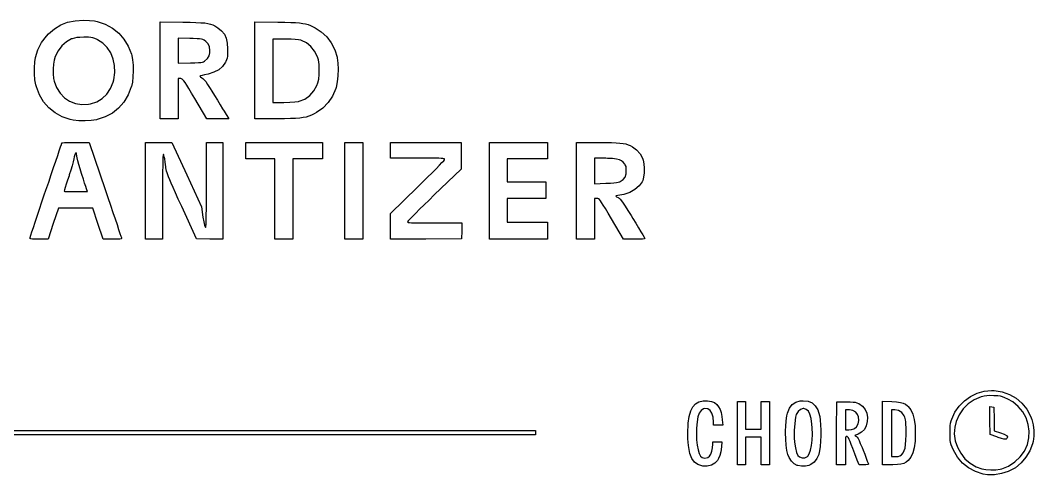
# Model space of a CAD drawing. Extents: x 7.67 to 9.67, y -5.5 to -0.83.
# Drawn here: x 8.645 to 9.592, y -1.258 to -0.833 of the extents above; entities that cross this region are included whole.
import ezdxf

# ---------------------------------------------------------------- set-up
doc = ezdxf.new("R2010")
doc.units = 0
doc.header["$MEASUREMENT"] = 0
doc.layers.add('BLACK', color=7, linetype='CONTINUOUS')

msp = doc.modelspace()

# ---------------------------------------------------------------- linework, layer by layer
at = {"layer": 'BLACK', "linetype": 'CONTINUOUS'}
for p, q in [((8.67177, -0.846159), (8.67733, -0.841366)), ((8.67733, -0.841366), (8.68319, -0.837768)), ((8.68319, -0.837768), (8.68956, -0.835293)), ((8.68956, -0.835293), (8.69662, -0.833868)), ((8.69662, -0.833868), (8.70452, -0.833423)), ((8.70452, -0.833423), (8.70998, -0.833606)), ((8.70998, -0.833606), (8.71471, -0.834107)), ((8.71471, -0.834107), (8.71732, -0.83461)), ((8.71732, -0.83461), (8.72477, -0.837106)), ((8.72477, -0.837106), (8.73146, -0.840737)), ((8.73146, -0.840737), (8.73731, -0.845436)), ((8.77615, -0.92546), (8.77615, -0.834934)), ((8.77615, -0.834934), (8.79719, -0.835215)), ((8.79719, -0.835215), (8.80395, -0.835323)), ((8.80395, -0.835323), (8.8095, -0.835469)), ((8.8095, -0.835469), (8.814, -0.83568)), ((8.814, -0.83568), (8.81765, -0.835986)), ((8.81765, -0.835986), (8.8206, -0.836414)), ((8.8206, -0.836414), (8.82304, -0.836994)), ((8.82304, -0.836994), (8.82514, -0.837753)), ((8.82514, -0.837753), (8.82707, -0.838721)), ((8.82707, -0.838721), (8.82902, -0.839925)), ((8.82902, -0.839925), (8.82992, -0.840533)), ((8.82992, -0.840533), (8.83344, -0.843378)), ((8.86447, -0.92546), (8.86447, -0.834922)), ((8.86447, -0.834922), (8.88585, -0.835231)), ((8.88585, -0.835231), (8.89254, -0.835341)), ((8.89254, -0.835341), (8.89804, -0.835475)), ((8.89804, -0.835475), (8.90252, -0.835663)), ((8.90252, -0.835663), (8.90618, -0.835932)), ((8.90618, -0.835932), (8.90921, -0.836312)), ((8.90921, -0.836312), (8.9118, -0.83683)), ((8.9118, -0.83683), (8.91414, -0.837514)), ((8.91414, -0.837514), (8.91643, -0.838393)), ((8.91643, -0.838393), (8.91884, -0.839496)), ((8.91884, -0.839496), (8.92072, -0.840426)), ((8.92072, -0.840426), (8.92652, -0.844089)), ((8.66528, -0.854292), (8.66985, -0.848187)), ((8.66985, -0.848187), (8.67177, -0.846159)), ((8.6934, -0.850883), (8.68861, -0.85352)), ((8.69386, -0.850702), (8.6934, -0.850883)), ((8.69596, -0.850029), (8.69386, -0.850702)), ((8.69822, -0.849612), (8.69596, -0.850029)), ((8.70106, -0.849399), (8.69822, -0.849612)), ((8.70487, -0.849332), (8.70106, -0.849399)), ((8.70589, -0.849331), (8.70487, -0.849332)), ((8.70906, -0.84937), (8.70589, -0.849331)), ((8.71137, -0.849536), (8.70906, -0.84937)), ((8.71321, -0.849901), (8.71137, -0.849536)), ((8.71502, -0.850541), (8.71321, -0.849901)), ((8.7172, -0.851528), (8.71502, -0.850541)), ((8.71742, -0.851636), (8.7172, -0.851528)), ((8.72244, -0.854816), (8.71742, -0.851636)), ((8.73731, -0.845436), (8.74225, -0.851132)), ((8.74225, -0.851132), (8.74623, -0.857757)), ((8.80379, -0.850468), (8.79284, -0.850233)), ((8.79284, -0.850233), (8.79284, -0.873424)), ((8.80702, -0.850548), (8.80379, -0.850468)), ((8.81046, -0.850683), (8.80702, -0.850548)), ((8.81294, -0.850875), (8.81046, -0.850683)), ((8.81471, -0.851154), (8.81294, -0.850875)), ((8.81602, -0.85155), (8.81471, -0.851154)), ((8.81711, -0.852094), (8.81602, -0.85155)), ((8.83344, -0.843378), (8.836, -0.846528)), ((8.836, -0.846528), (8.83773, -0.850223)), ((8.83773, -0.850223), (8.83872, -0.8547)), ((8.8925, -0.851051), (8.88116, -0.851051)), ((8.88116, -0.851051), (8.88116, -0.910161)), ((8.89325, -0.851052), (8.8925, -0.851051)), ((8.89835, -0.851121), (8.89325, -0.851052)), ((8.90228, -0.851312), (8.89835, -0.851121)), ((8.90524, -0.851637), (8.90228, -0.851312)), ((8.90742, -0.852112), (8.90524, -0.851637)), ((8.92652, -0.844089), (8.9316, -0.848843)), ((8.9316, -0.848843), (8.93584, -0.854524)), ((8.65967, -0.868088), (8.66184, -0.861)), ((8.66184, -0.861), (8.66528, -0.854292)), ((8.68434, -0.857295), (8.68077, -0.862)), ((8.68861, -0.85352), (8.68434, -0.857295)), ((8.72663, -0.858988), (8.72244, -0.854816)), ((8.72991, -0.863993), (8.72663, -0.858988)), ((8.74623, -0.857757), (8.74916, -0.865243)), ((8.81882, -0.853233), (8.81711, -0.852094)), ((8.82093, -0.855431), (8.81882, -0.853233)), ((8.82206, -0.85818), (8.82093, -0.855431)), ((8.82239, -0.86183), (8.82206, -0.85818)), ((8.83872, -0.8547), (8.83908, -0.860198)), ((8.83908, -0.861134), (8.83906, -0.864575)), ((8.83908, -0.860198), (8.83908, -0.861134)), ((8.90805, -0.85231), (8.90742, -0.852112)), ((8.91267, -0.85456), (8.90805, -0.85231)), ((8.91681, -0.85797), (8.91267, -0.85456)), ((8.9203, -0.862359), (8.91681, -0.85797)), ((8.93584, -0.854524), (8.93911, -0.860968)), ((8.93911, -0.860968), (8.9413, -0.868012)), ((8.65903, -0.8722), (8.65967, -0.868088)), ((8.67807, -0.867426), (8.67698, -0.870778)), ((8.68077, -0.862), (8.67807, -0.867426)), ((8.73222, -0.86967), (8.72991, -0.863993)), ((8.7335, -0.875859), (8.73222, -0.86967)), ((8.74916, -0.865243), (8.74948, -0.86635)), ((8.74948, -0.86635), (8.75028, -0.87043)), ((8.75028, -0.87043), (8.75073, -0.875388)), ((8.81761, -0.871522), (8.82019, -0.869218)), ((8.82019, -0.869218), (8.82168, -0.866777)), ((8.82168, -0.866777), (8.82232, -0.863738)), ((8.82232, -0.863738), (8.82239, -0.86183)), ((8.83814, -0.870317), (8.83732, -0.87196)), ((8.83865, -0.86879), (8.83814, -0.870317)), ((8.83894, -0.867001), (8.83865, -0.86879)), ((8.83906, -0.864575), (8.83894, -0.867001)), ((8.92296, -0.867544), (8.9203, -0.862359)), ((8.9238, -0.870523), (8.92296, -0.867544)), ((8.92441, -0.874719), (8.9238, -0.870523)), ((8.9413, -0.868012), (8.94139, -0.868436)), ((8.94139, -0.868436), (8.94209, -0.873466)), ((8.65867, -0.877781), (8.65903, -0.8722)), ((8.65867, -0.878803), (8.65867, -0.877781)), ((8.65871, -0.883606), (8.65867, -0.878803)), ((8.67635, -0.874396), (8.67607, -0.878803)), ((8.67607, -0.878803), (8.67615, -0.883445)), ((8.67698, -0.870778), (8.67635, -0.874396)), ((8.73367, -0.882402), (8.7335, -0.875859)), ((8.75073, -0.875388), (8.75085, -0.880784)), ((8.79284, -0.873424), (8.80426, -0.87319)), ((8.80426, -0.87319), (8.80858, -0.873086)), ((8.80858, -0.873086), (8.81173, -0.872959)), ((8.81173, -0.872959), (8.81397, -0.87278)), ((8.81397, -0.87278), (8.81551, -0.872518)), ((8.81551, -0.872518), (8.81659, -0.872146)), ((8.81659, -0.872146), (8.81746, -0.871634)), ((8.81746, -0.871634), (8.81761, -0.871522)), ((8.8307, -0.87968), (8.82628, -0.882077)), ((8.83423, -0.876524), (8.8307, -0.87968)), ((8.83702, -0.87251), (8.83423, -0.876524)), ((8.83732, -0.87196), (8.83702, -0.87251)), ((8.92468, -0.879416), (8.92441, -0.874719)), ((8.92459, -0.88417), (8.92468, -0.879416)), ((8.94209, -0.873466), (8.94231, -0.879235)), ((8.94231, -0.879235), (8.94209, -0.885259)), ((8.65916, -0.889148), (8.65871, -0.883606)), ((8.66001, -0.893881), (8.65916, -0.889148)), ((8.67615, -0.883445), (8.67657, -0.887768)), ((8.67657, -0.887768), (8.67708, -0.890317)), ((8.73211, -0.89128), (8.73268, -0.889138)), ((8.73268, -0.889138), (8.73367, -0.882402)), ((8.75063, -0.886182), (8.75009, -0.891142)), ((8.75085, -0.880784), (8.75063, -0.886182)), ((8.7951, -0.887927), (8.79284, -0.887908)), ((8.79284, -0.887908), (8.79284, -0.92546)), ((8.79543, -0.887936), (8.7951, -0.887927)), ((8.79605, -0.888032), (8.79543, -0.887936)), ((8.79667, -0.888336), (8.79605, -0.888032)), ((8.79738, -0.888972), (8.79667, -0.888336)), ((8.79827, -0.890064), (8.79738, -0.888972)), ((8.81363, -0.885429), (8.81301, -0.885808)), ((8.81301, -0.885808), (8.81358, -0.886416)), ((8.81358, -0.886416), (8.81497, -0.887161)), ((8.81527, -0.884948), (8.81363, -0.885429)), ((8.81497, -0.887161), (8.81509, -0.887211)), ((8.81509, -0.887211), (8.81603, -0.887804)), ((8.81758, -0.884472), (8.81527, -0.884948)), ((8.81603, -0.887804), (8.81715, -0.888954)), ((8.81715, -0.888954), (8.81858, -0.890807)), ((8.82081, -0.883813), (8.81758, -0.884472)), ((8.82628, -0.882077), (8.82081, -0.883813)), ((8.92334, -0.892059), (8.92415, -0.888532)), ((8.92415, -0.888532), (8.92459, -0.88417)), ((8.94209, -0.885259), (8.94144, -0.89105)), ((8.66051, -0.895714), (8.66001, -0.893881)), ((8.66334, -0.90316), (8.66051, -0.895714)), ((8.67708, -0.890317), (8.67931, -0.896383)), ((8.67931, -0.896383), (8.68255, -0.901587)), ((8.72627, -0.902415), (8.72968, -0.897312)), ((8.72968, -0.897312), (8.73211, -0.89128)), ((8.74913, -0.895539), (8.74608, -0.903274)), ((8.74922, -0.895225), (8.74913, -0.895539)), ((8.75009, -0.891142), (8.74922, -0.895225)), ((8.79943, -0.891735), (8.79827, -0.890064)), ((8.80094, -0.894109), (8.79943, -0.891735)), ((8.80289, -0.897309), (8.80094, -0.894109)), ((8.80538, -0.90146), (8.80289, -0.897309)), ((8.81858, -0.890807), (8.82041, -0.893507)), ((8.82041, -0.893507), (8.82275, -0.897199)), ((8.82275, -0.897199), (8.82425, -0.899639)), ((8.91962, -0.899517), (8.92251, -0.894252)), ((8.92251, -0.894252), (8.92334, -0.892059)), ((8.94001, -0.89735), (8.93709, -0.904239)), ((8.94038, -0.896125), (8.94001, -0.89735)), ((8.94144, -0.89105), (8.94038, -0.896125)), ((8.66723, -0.90974), (8.66334, -0.90316)), ((8.68255, -0.901587), (8.68667, -0.905845)), ((8.68667, -0.905845), (8.69153, -0.909076)), ((8.71683, -0.909561), (8.72197, -0.906521)), ((8.72197, -0.906521), (8.72627, -0.902415)), ((8.74608, -0.903274), (8.74211, -0.909984)), ((8.80849, -0.906684), (8.80538, -0.90146)), ((8.81961, -0.92542), (8.80849, -0.906684)), ((8.82425, -0.899639), (8.82683, -0.903853)), ((8.82683, -0.903853), (8.82952, -0.908247)), ((8.82952, -0.908247), (8.83211, -0.912457)), ((8.90587, -0.909089), (8.91121, -0.90702)), ((8.91121, -0.90702), (8.91582, -0.903801)), ((8.91582, -0.903801), (8.91962, -0.899517)), ((8.93709, -0.904239), (8.93308, -0.910333)), ((8.67212, -0.915395), (8.66723, -0.90974)), ((8.67794, -0.920063), (8.67212, -0.915395)), ((8.69153, -0.909076), (8.697, -0.911196)), ((8.697, -0.911196), (8.70295, -0.912124)), ((8.70295, -0.912124), (8.70925, -0.911777)), ((8.70925, -0.911777), (8.71092, -0.911471)), ((8.71092, -0.911471), (8.71683, -0.909561)), ((8.73722, -0.915653), (8.73143, -0.920265)), ((8.74211, -0.909984), (8.73722, -0.915653)), ((8.83211, -0.912457), (8.83436, -0.916121)), ((8.83436, -0.916121), (8.83572, -0.918332)), ((8.88116, -0.910161), (8.89144, -0.910161)), ((8.89144, -0.910161), (8.89726, -0.910061)), ((8.89726, -0.910061), (8.90182, -0.909758)), ((8.90182, -0.909758), (8.90522, -0.909243)), ((8.90522, -0.909243), (8.90587, -0.909089)), ((8.92808, -0.915527), (8.92216, -0.919717)), ((8.93308, -0.910333), (8.92808, -0.915527)), ((8.68464, -0.923685), (8.67794, -0.920063)), ((8.69216, -0.9262), (8.68464, -0.923685)), ((8.69487, -0.926742), (8.69216, -0.9262)), ((8.70024, -0.927327), (8.69487, -0.926742)), ((8.70603, -0.927471), (8.70024, -0.927327)), ((8.71166, -0.92717), (8.70603, -0.927471)), ((8.71655, -0.926418), (8.71166, -0.92717)), ((8.71725, -0.926258), (8.71655, -0.926418)), ((8.72477, -0.923805), (8.71725, -0.926258)), ((8.73143, -0.920265), (8.72477, -0.923805)), ((8.79284, -0.92546), (8.77615, -0.92546)), ((8.82986, -0.92544), (8.81961, -0.92542)), ((8.8401, -0.92546), (8.82986, -0.92544)), ((8.83572, -0.918332), (8.8401, -0.92546)), ((8.88481, -0.925448), (8.86447, -0.92546)), ((8.88535, -0.925447), (8.88481, -0.925448)), ((8.89221, -0.925417), (8.88535, -0.925447)), ((8.89787, -0.925325), (8.89221, -0.925417)), ((8.90253, -0.925147), (8.89787, -0.925325)), ((8.90637, -0.924859), (8.90253, -0.925147)), ((8.90959, -0.924437), (8.90637, -0.924859)), ((8.91236, -0.923857), (8.90959, -0.924437)), ((8.91488, -0.923094), (8.91236, -0.923857)), ((8.91733, -0.922125), (8.91488, -0.923094)), ((8.91989, -0.920926), (8.91733, -0.922125)), ((8.92216, -0.919717), (8.91989, -0.920926)), ((8.68039, -0.959766), (8.68189, -0.95534)), ((8.68189, -0.95534), (8.68306, -0.951852)), ((8.68306, -0.951852), (8.68388, -0.949411)), ((8.68388, -0.949411), (8.6843, -0.948124)), ((8.6843, -0.948124), (8.68435, -0.947947)), ((8.68435, -0.947947), (8.68501, -0.947873)), ((8.68501, -0.947873), (8.68685, -0.947808)), ((8.68685, -0.947808), (8.68963, -0.947757)), ((8.68963, -0.947757), (8.69316, -0.947724)), ((8.69316, -0.947724), (8.69706, -0.947713)), ((8.69706, -0.947713), (8.70976, -0.947713)), ((8.70976, -0.947713), (8.7247, -0.99163)), ((8.76224, -1.03812), (8.76224, -0.947713)), ((8.76224, -0.947713), (8.7871, -0.947713)), ((8.7871, -0.947713), (8.80084, -0.977789)), ((8.81926, -0.987351), (8.81926, -0.947713)), ((8.81926, -0.947713), (8.83456, -0.947713)), ((8.83456, -0.947713), (8.83456, -1.03815)), ((8.85612, -0.963012), (8.85612, -0.947713)), ((8.85612, -0.947713), (8.92775, -0.947713)), ((8.92775, -0.947713), (8.92775, -0.963012)), ((8.94861, -1.03812), (8.94861, -0.947713)), ((8.94861, -0.947713), (8.9653, -0.947713)), ((8.9653, -0.947713), (8.9653, -1.03812)), ((8.99103, -0.962316), (8.99103, -0.947713)), ((8.99103, -0.947713), (9.05709, -0.947713)), ((9.05709, -0.947713), (9.05709, -0.97253)), ((9.08352, -1.03812), (9.08352, -0.947713)), ((9.08352, -0.947713), (9.13776, -0.947713)), ((9.13776, -0.947713), (9.13776, -0.963012)), ((9.16488, -1.03812), (9.16488, -0.947713)), ((9.16488, -0.947713), (9.18525, -0.947713)), ((9.18525, -0.947713), (9.19193, -0.947731)), ((9.19193, -0.947731), (9.19741, -0.947801)), ((9.19741, -0.947801), (9.20185, -0.947946)), ((9.20185, -0.947946), (9.20546, -0.948187)), ((9.20546, -0.948187), (9.20839, -0.948549)), ((9.20839, -0.948549), (9.21085, -0.949054)), ((9.21085, -0.949054), (9.213, -0.949725)), ((9.213, -0.949725), (9.21504, -0.950584)), ((9.21504, -0.950584), (9.21713, -0.951655)), ((9.21713, -0.951655), (9.21728, -0.951734)), ((9.21728, -0.951734), (9.22098, -0.954444)), ((9.22098, -0.954444), (9.22418, -0.95811)), ((8.67659, -0.970995), (8.67861, -0.96502)), ((8.67861, -0.96502), (8.68039, -0.959766)), ((8.69553, -0.962874), (8.69482, -0.965705)), ((8.69589, -0.961099), (8.69553, -0.962874)), ((8.69625, -0.959216), (8.69589, -0.961099)), ((8.69688, -0.957721), (8.69625, -0.959216)), ((8.69754, -0.957348), (8.69688, -0.957721)), ((8.69805, -0.958157), (8.69754, -0.957348)), ((8.69826, -0.960212), (8.69805, -0.958157)), ((8.69827, -0.9604), (8.69826, -0.960212)), ((8.69856, -0.962116), (8.69827, -0.9604)), ((8.69921, -0.964855), (8.69856, -0.962116)), ((8.70016, -0.968369), (8.69921, -0.964855)), ((8.77851, -0.964829), (8.77841, -0.969327)), ((8.77862, -0.961541), (8.77851, -0.964829)), ((8.77875, -0.959525), (8.77862, -0.961541)), ((8.7789, -0.958839), (8.77875, -0.959525)), ((8.77904, -0.958857), (8.7789, -0.958839)), ((8.77933, -0.959083), (8.77904, -0.958857)), ((8.7796, -0.959727), (8.77933, -0.959083)), ((8.77989, -0.96098), (8.7796, -0.959727)), ((8.78026, -0.963034), (8.77989, -0.96098)), ((8.78073, -0.966081), (8.78026, -0.963034)), ((8.88324, -0.963012), (8.85612, -0.963012)), ((8.88324, -1.03812), (8.88324, -0.963012)), ((8.92775, -0.963012), (8.89993, -0.963012)), ((8.89993, -0.963012), (8.89993, -1.03812)), ((9.01646, -0.962316), (8.99103, -0.962316)), ((9.01759, -0.962316), (9.01646, -0.962316)), ((9.02399, -0.96232), (9.01759, -0.962316)), ((9.02916, -0.962333), (9.02399, -0.96232)), ((9.03322, -0.962364), (9.02916, -0.962333)), ((9.03631, -0.96242), (9.03322, -0.962364)), ((9.03855, -0.962506), (9.03631, -0.96242)), ((9.04007, -0.96263), (9.03855, -0.962506)), ((9.03925, -0.966461), (9.04089, -0.964676)), ((9.04102, -0.9628), (9.04007, -0.96263)), ((9.04089, -0.964676), (9.04163, -0.963735)), ((9.04151, -0.963021), (9.04102, -0.9628)), ((9.04168, -0.963302), (9.04151, -0.963021)), ((9.04163, -0.963735), (9.04167, -0.963648)), ((9.04167, -0.963648), (9.04168, -0.963302)), ((9.13776, -0.963012), (9.10021, -0.963012)), ((9.10021, -0.963012), (9.10021, -0.98457)), ((9.19218, -0.962429), (9.18157, -0.962168)), ((9.18157, -0.962168), (9.18157, -0.986147)), ((9.19388, -0.962477), (9.19218, -0.962429)), ((9.19858, -0.962713), (9.19388, -0.962477)), ((9.20217, -0.963125), (9.19858, -0.962713)), ((9.20488, -0.96378), (9.20217, -0.963125)), ((9.20694, -0.964746), (9.20488, -0.96378)), ((9.20856, -0.96609), (9.20694, -0.964746)), ((9.22418, -0.95811), (9.22652, -0.962308)), ((9.22652, -0.962308), (9.2272, -0.96421)), ((9.2272, -0.96421), (9.22787, -0.967677)), ((8.67435, -0.977581), (8.67659, -0.970995)), ((8.69258, -0.973476), (8.69121, -0.977888)), ((8.69381, -0.969327), (8.69258, -0.973476)), ((8.69482, -0.965705), (8.69381, -0.969327)), ((8.70134, -0.97241), (8.70016, -0.968369)), ((8.70268, -0.976728), (8.70134, -0.97241)), ((8.77841, -0.969327), (8.77834, -0.974978)), ((8.78135, -0.970314), (8.78073, -0.966081)), ((8.78148, -0.971218), (8.78135, -0.970314)), ((8.78174, -0.972786), (8.78148, -0.971218)), ((8.78207, -0.974308), (8.78174, -0.972786)), ((8.7825, -0.975914), (8.78207, -0.974308)), ((9.03, -0.975908), (9.03372, -0.972174)), ((9.05709, -0.97253), (9.03206, -0.996681)), ((9.03372, -0.972174), (9.03683, -0.968992)), ((9.03683, -0.968992), (9.03925, -0.966461)), ((9.20996, -0.96788), (9.20856, -0.96609)), ((9.21039, -0.968555), (9.20996, -0.96788)), ((9.21112, -0.970151), (9.21039, -0.968555)), ((9.2111, -0.976818), (9.21133, -0.974652)), ((9.2114, -0.971996), (9.21112, -0.970151)), ((9.21133, -0.974652), (9.2114, -0.971996)), ((9.22787, -0.967677), (9.22814, -0.971746)), ((9.22814, -0.971746), (9.22802, -0.975976)), ((8.67195, -0.984671), (8.67435, -0.977581)), ((8.6896, -0.982944), (8.68842, -0.986665)), ((8.69093, -0.978766), (8.6896, -0.982944)), ((8.69121, -0.977888), (8.69093, -0.978766)), ((8.703, -0.977715), (8.70268, -0.976728)), ((8.70434, -0.981879), (8.703, -0.977715)), ((8.70554, -0.985619), (8.70434, -0.981879)), ((8.77828, -0.981719), (8.77825, -0.989493)), ((8.77834, -0.974978), (8.77828, -0.981719)), ((8.78309, -0.977735), (8.7825, -0.975914)), ((8.7839, -0.979903), (8.78309, -0.977735)), ((8.78498, -0.982548), (8.7839, -0.979903)), ((8.78638, -0.985802), (8.78498, -0.982548)), ((8.80084, -0.977789), (8.81458, -1.00787)), ((9.02117, -0.984645), (9.02579, -0.980097)), ((9.02579, -0.980097), (9.03, -0.975908)), ((9.20518, -0.984328), (9.20561, -0.984116)), ((9.20561, -0.984116), (9.2084, -0.982246)), ((9.2084, -0.982246), (9.21017, -0.979923)), ((9.21017, -0.979923), (9.2111, -0.976818)), ((9.22625, -0.9843), (9.22341, -0.988293)), ((9.22673, -0.98317), (9.22625, -0.9843)), ((9.22755, -0.979931), (9.22673, -0.98317)), ((9.22802, -0.975976), (9.22755, -0.979931)), ((8.66818, -0.995753), (8.66905, -0.993196)), ((8.66905, -0.993196), (8.6694, -0.992155)), ((8.6694, -0.992155), (8.67195, -0.984671)), ((8.68646, -0.993083), (8.68644, -0.993196)), ((8.68644, -0.993196), (8.6871, -0.993338)), ((8.68679, -0.991935), (8.68646, -0.993083)), ((8.68747, -0.989728), (8.68679, -0.991935)), ((8.6871, -0.993338), (8.68891, -0.993458)), ((8.68842, -0.986665), (8.68747, -0.989728)), ((8.68891, -0.993458), (8.69164, -0.993549)), ((8.69164, -0.993549), (8.69505, -0.993601)), ((8.69505, -0.993601), (8.69727, -0.99361)), ((8.69727, -0.99361), (8.70809, -0.99361)), ((8.70653, -0.98871), (8.70554, -0.985619)), ((8.70724, -0.990927), (8.70653, -0.98871)), ((8.7076, -0.992045), (8.70724, -0.990927)), ((8.70809, -0.99361), (8.7076, -0.992045)), ((8.7247, -0.99163), (8.72725, -0.999143)), ((8.77825, -0.989493), (8.77824, -0.998239)), ((8.78815, -0.989794), (8.78638, -0.985802)), ((8.79035, -0.994658), (8.78815, -0.989794)), ((8.81926, -0.987993), (8.81926, -0.987351)), ((8.81926, -0.996627), (8.81926, -0.987993)), ((8.99103, -1.01393), (9.01624, -0.989453)), ((9.01624, -0.989453), (9.02117, -0.984645)), ((9.10021, -0.98457), (9.13637, -0.98457)), ((9.13637, -0.98457), (9.13637, -0.999869)), ((9.18157, -0.986147), (9.19226, -0.985822)), ((9.19226, -0.985822), (9.19659, -0.985663)), ((9.19659, -0.985663), (9.19979, -0.985467)), ((9.19979, -0.985467), (9.20212, -0.985201)), ((9.20212, -0.985201), (9.20382, -0.984833)), ((9.20382, -0.984833), (9.20518, -0.984328)), ((9.21948, -0.991687), (9.21465, -0.99436)), ((9.22341, -0.988293), (9.21948, -0.991687)), ((8.66336, -1.01001), (8.66569, -1.0031)), ((8.66569, -1.0031), (8.66818, -0.995753)), ((8.72725, -0.999143), (8.72967, -1.00629)), ((8.77824, -0.998239), (8.77824, -1.03812)), ((8.79302, -1.00052), (8.79035, -0.994658)), ((8.79623, -1.00752), (8.79302, -1.00052)), ((8.81924, -1.00397), (8.81926, -0.996627)), ((9.02715, -1.00144), (9.02256, -1.00592)), ((9.03206, -0.996681), (9.02715, -1.00144)), ((9.13637, -0.999869), (9.10021, -0.999869)), ((9.10021, -0.999869), (9.10021, -1.02212)), ((9.18386, -0.999869), (9.18157, -0.999869)), ((9.18157, -0.999869), (9.18157, -1.03812)), ((9.1843, -0.999878), (9.18386, -0.999869)), ((9.18491, -0.999984), (9.1843, -0.999878)), ((9.18553, -1.00031), (9.18491, -0.999984)), ((9.18625, -1.00098), (9.18553, -1.00031)), ((9.18716, -1.00211), (9.18625, -1.00098)), ((9.18833, -1.00382), (9.18716, -1.00211)), ((9.20201, -0.99754), (9.20174, -0.99775)), ((9.20174, -0.99775), (9.2023, -0.998331)), ((9.20331, -0.997176), (9.20201, -0.99754)), ((9.2023, -0.998331), (9.20369, -0.999155)), ((9.20533, -0.996856), (9.20331, -0.997176)), ((9.20369, -0.999155), (9.204, -0.999311)), ((9.204, -0.999311), (9.20479, -0.999835)), ((9.20479, -0.999835), (9.20573, -1.00078)), ((9.20913, -0.996187), (9.20533, -0.996856)), ((9.20573, -1.00078), (9.20692, -1.00226)), ((9.20692, -1.00226), (9.20843, -1.0044)), ((9.21465, -0.99436), (9.20913, -0.996187)), ((8.66122, -1.01639), (8.66336, -1.01001)), ((8.68096, -1.00891), (8.67628, -1.02351)), ((8.71331, -1.00891), (8.68096, -1.00891)), ((8.718, -1.02351), (8.71331, -1.00891)), ((8.72967, -1.00629), (8.73193, -1.01295)), ((8.81009, -1.03777), (8.79623, -1.00752)), ((8.81458, -1.00787), (8.81604, -1.01743)), ((8.81915, -1.01513), (8.8192, -1.0101)), ((8.8192, -1.0101), (8.81924, -1.00397)), ((9.01838, -1.01004), (9.01471, -1.01369)), ((9.02256, -1.00592), (9.01838, -1.01004)), ((9.18987, -1.00625), (9.18833, -1.00382)), ((9.19186, -1.0095), (9.18987, -1.00625)), ((9.19438, -1.01371), (9.19186, -1.0095)), ((9.20843, -1.0044), (9.21036, -1.00732)), ((9.21036, -1.00732), (9.21277, -1.01114)), ((9.21277, -1.01114), (9.21576, -1.01599)), ((8.65766, -1.02708), (8.6593, -1.02212)), ((8.6593, -1.02212), (8.66122, -1.01639)), ((8.73193, -1.01295), (8.73397, -1.01903)), ((8.73397, -1.01903), (8.73578, -1.0244)), ((8.81604, -1.01743), (8.81676, -1.0218)), ((8.81676, -1.0218), (8.8174, -1.02482)), ((8.81899, -1.0222), (8.81908, -1.01913)), ((8.81908, -1.01913), (8.81915, -1.01513)), ((8.99103, -1.03813), (8.99103, -1.01393)), ((9.00705, -1.02177), (9.00703, -1.02182)), ((9.00703, -1.02182), (9.0072, -1.02209)), ((9.00772, -1.02092), (9.00705, -1.02177)), ((9.0072, -1.02209), (9.0078, -1.0223)), ((9.00929, -1.01923), (9.00772, -1.02092)), ((9.01165, -1.01679), (9.00929, -1.01923)), ((9.01471, -1.01369), (9.01165, -1.01679)), ((9.10021, -1.02212), (9.13776, -1.02212)), ((9.13776, -1.02212), (9.13776, -1.03812)), ((9.19752, -1.01899), (9.19438, -1.01371)), ((9.20888, -1.03812), (9.19752, -1.01899)), ((9.21576, -1.01599), (9.21739, -1.01864)), ((9.21739, -1.01864), (9.22016, -1.02319)), ((8.6553, -1.03429), (8.65631, -1.03118)), ((8.65631, -1.03118), (8.65766, -1.02708)), ((8.67628, -1.02351), (8.67159, -1.03812)), ((8.72269, -1.03812), (8.718, -1.02351)), ((8.73578, -1.0244), (8.7373, -1.02895)), ((8.7373, -1.02895), (8.7385, -1.03257)), ((8.8174, -1.02482), (8.81796, -1.02654)), ((8.81796, -1.02654), (8.81838, -1.02699)), ((8.81838, -1.02699), (8.81858, -1.02674)), ((8.81858, -1.02674), (8.81874, -1.02591)), ((8.81874, -1.02591), (8.81888, -1.02443)), ((8.81888, -1.02443), (8.81899, -1.0222)), ((9.0078, -1.0223), (9.00895, -1.02247)), ((9.00895, -1.02247), (9.01079, -1.0226)), ((9.01079, -1.0226), (9.01342, -1.02269)), ((9.01342, -1.02269), (9.01698, -1.02276)), ((9.01698, -1.02276), (9.02159, -1.0228)), ((9.02159, -1.0228), (9.02738, -1.02281)), ((9.02738, -1.02281), (9.03243, -1.02282)), ((9.03243, -1.02282), (9.05784, -1.02282)), ((9.05764, -1.03029), (9.05744, -1.03777)), ((9.05784, -1.02282), (9.05764, -1.03029)), ((9.22016, -1.02319), (9.22269, -1.02737)), ((9.22269, -1.02737), (9.2249, -1.03102)), ((9.2249, -1.03102), (9.22669, -1.034)), ((8.65445, -1.03712), (8.65467, -1.03631)), ((8.65461, -1.03748), (8.65445, -1.03712)), ((8.65533, -1.03779), (8.65461, -1.03748)), ((8.65467, -1.03631), (8.6553, -1.03429)), ((8.65684, -1.03799), (8.65533, -1.03779)), ((8.65934, -1.03809), (8.65684, -1.03799)), ((8.66302, -1.03812), (8.65934, -1.03809)), ((8.67159, -1.03812), (8.66302, -1.03812)), ((8.73139, -1.03812), (8.72269, -1.03812)), ((8.73397, -1.03811), (8.73139, -1.03812)), ((8.73676, -1.03807), (8.73397, -1.03811)), ((8.73853, -1.03795), (8.73676, -1.03807)), ((8.7385, -1.03257), (8.73935, -1.03516)), ((8.73949, -1.03773), (8.73853, -1.03795)), ((8.73935, -1.03516), (8.7398, -1.03659)), ((8.73986, -1.03736), (8.73949, -1.03773)), ((8.7398, -1.03659), (8.73986, -1.03683)), ((8.73986, -1.03683), (8.73986, -1.03736)), ((8.77824, -1.03812), (8.76224, -1.03812)), ((8.82233, -1.03796), (8.81009, -1.03777)), ((8.83456, -1.03815), (8.82233, -1.03796)), ((8.89993, -1.03812), (8.88324, -1.03812)), ((8.9653, -1.03812), (8.94861, -1.03812)), ((9.02424, -1.03795), (8.99103, -1.03813)), ((9.05744, -1.03777), (9.02424, -1.03795)), ((9.13776, -1.03812), (9.08352, -1.03812)), ((9.18157, -1.03812), (9.16488, -1.03812)), ((9.21893, -1.03812), (9.20888, -1.03812)), ((9.22044, -1.03811), (9.21893, -1.03812)), ((9.22379, -1.03804), (9.22044, -1.03811)), ((9.22645, -1.0379), (9.22379, -1.03804)), ((9.22818, -1.03772), (9.22645, -1.0379)), ((9.22669, -1.034), (9.22797, -1.03615)), ((9.22797, -1.03615), (9.22866, -1.03733)), ((9.22875, -1.0375), (9.22818, -1.03772)), ((9.22866, -1.03733), (9.22875, -1.0375)), ((9.5327, -1.18499), (9.53892, -1.18197)), ((9.53892, -1.18197), (9.54556, -1.18008)), ((9.54556, -1.18008), (9.55245, -1.17944)), ((9.55245, -1.17944), (9.55501, -1.17953)), ((9.55501, -1.17953), (9.56245, -1.18073)), ((9.56245, -1.18073), (9.56931, -1.18315)), ((9.27349, -1.19467), (9.276, -1.19186)), ((9.276, -1.19186), (9.27916, -1.19007)), ((9.27916, -1.19007), (9.28305, -1.1892)), ((9.28305, -1.1892), (9.28722, -1.18913)), ((9.28722, -1.18913), (9.29091, -1.1896)), ((9.29091, -1.1896), (9.29367, -1.19064)), ((9.29367, -1.19064), (9.2959, -1.19247)), ((9.2959, -1.19247), (9.29753, -1.19457)), ((9.31509, -1.24883), (9.31509, -1.18972)), ((9.31509, -1.18972), (9.32274, -1.18972)), ((9.32274, -1.18972), (9.32274, -1.21545)), ((9.33735, -1.21545), (9.33735, -1.18972)), ((9.33735, -1.18972), (9.34499, -1.18972)), ((9.34499, -1.18972), (9.34499, -1.24883)), ((9.36639, -1.19263), (9.36966, -1.19039)), ((9.36966, -1.19039), (9.37375, -1.18923)), ((9.37375, -1.18923), (9.37666, -1.18904)), ((9.37666, -1.18904), (9.38116, -1.18953)), ((9.38116, -1.18953), (9.38488, -1.1911)), ((9.38488, -1.1911), (9.38785, -1.19377)), ((9.40777, -1.21614), (9.40793, -1.19006)), ((9.40793, -1.19006), (9.41662, -1.19008)), ((9.41662, -1.19008), (9.42041, -1.19011)), ((9.42041, -1.19011), (9.42313, -1.19023)), ((9.42313, -1.19023), (9.42513, -1.19048)), ((9.42513, -1.19048), (9.42674, -1.1909)), ((9.42674, -1.1909), (9.4283, -1.19155)), ((9.4283, -1.19155), (9.42866, -1.19173)), ((9.42866, -1.19173), (9.43195, -1.19401)), ((9.4507, -1.24883), (9.4507, -1.18955)), ((9.4507, -1.18955), (9.45922, -1.18986)), ((9.45922, -1.18986), (9.46383, -1.19012)), ((9.46383, -1.19012), (9.46734, -1.19056)), ((9.46734, -1.19056), (9.47003, -1.19126)), ((9.47003, -1.19126), (9.47216, -1.1923)), ((9.47216, -1.1923), (9.47403, -1.19376)), ((9.52217, -1.19401), (9.52706, -1.18904)), ((9.53078, -1.19179), (9.52599, -1.19651)), ((9.52706, -1.18904), (9.5327, -1.18499)), ((9.53639, -1.18805), (9.53078, -1.19179)), ((9.5427, -1.18543), (9.53639, -1.18805)), ((9.54306, -1.18532), (9.5427, -1.18543)), ((9.54564, -1.18466), (9.54306, -1.18532)), ((9.54812, -1.1843), (9.54564, -1.18466)), ((9.55098, -1.18419), (9.54812, -1.1843)), ((9.55473, -1.1843), (9.55098, -1.18419)), ((9.55492, -1.18431), (9.55473, -1.1843)), ((9.55827, -1.1845), (9.55492, -1.18431)), ((9.56073, -1.18479), (9.55827, -1.1845)), ((9.5628, -1.1853), (9.56073, -1.18479)), ((9.56496, -1.18616), (9.5628, -1.1853)), ((9.5677, -1.18747), (9.56496, -1.18616)), ((9.5723, -1.19018), (9.5677, -1.18747)), ((9.56931, -1.18315), (9.57549, -1.18671)), ((9.57744, -1.19447), (9.5723, -1.19018)), ((9.57549, -1.18671), (9.58088, -1.19133)), ((9.58088, -1.19133), (9.58538, -1.19692)), ((9.27015, -1.20363), (9.27157, -1.19856)), ((9.27157, -1.19856), (9.27349, -1.19467)), ((9.2795, -1.20049), (9.27827, -1.20414)), ((9.28117, -1.19804), (9.2795, -1.20049)), ((9.28333, -1.19671), (9.28117, -1.19804)), ((9.28484, -1.19636), (9.28333, -1.19671)), ((9.28751, -1.19664), (9.28484, -1.19636)), ((9.28972, -1.19813), (9.28751, -1.19664)), ((9.29138, -1.20075), (9.28972, -1.19813)), ((9.29244, -1.2044), (9.29138, -1.20075)), ((9.29753, -1.19457), (9.29892, -1.19707)), ((9.29892, -1.19707), (9.29992, -1.20002)), ((9.29992, -1.20002), (9.30061, -1.20376)), ((9.36137, -1.20299), (9.36196, -1.2006)), ((9.36196, -1.2006), (9.36384, -1.19601)), ((9.36384, -1.19601), (9.36639, -1.19263)), ((9.37015, -1.20185), (9.36943, -1.20444)), ((9.37176, -1.19891), (9.37015, -1.20185)), ((9.37391, -1.19705), (9.37176, -1.19891)), ((9.37648, -1.19639), (9.37391, -1.19705)), ((9.37707, -1.19641), (9.37648, -1.19639)), ((9.37947, -1.19709), (9.37707, -1.19641)), ((9.38139, -1.19877), (9.37947, -1.19709)), ((9.38286, -1.20155), (9.38139, -1.19877)), ((9.38394, -1.20552), (9.38286, -1.20155)), ((9.38785, -1.19377), (9.39013, -1.1976)), ((9.39013, -1.1976), (9.39178, -1.20265)), ((9.41835, -1.19737), (9.41593, -1.19737)), ((9.41593, -1.19737), (9.41593, -1.21614)), ((9.41968, -1.19744), (9.41835, -1.19737)), ((9.42296, -1.19823), (9.41968, -1.19744)), ((9.42564, -1.19977), (9.42296, -1.19823)), ((9.42735, -1.20187), (9.42564, -1.19977)), ((9.4281, -1.20405), (9.42735, -1.20187)), ((9.43195, -1.19401), (9.43436, -1.19707)), ((9.43436, -1.19707), (9.4359, -1.20067)), ((9.4359, -1.20067), (9.4366, -1.20458)), ((9.46165, -1.19737), (9.45904, -1.19737)), ((9.45904, -1.19737), (9.45904, -1.24118)), ((9.46206, -1.19737), (9.46165, -1.19737)), ((9.46565, -1.19811), (9.46206, -1.19737)), ((9.46857, -1.20007), (9.46565, -1.19811)), ((9.47084, -1.20326), (9.46857, -1.20007)), ((9.47403, -1.19376), (9.47458, -1.1943)), ((9.47458, -1.1943), (9.47708, -1.19749)), ((9.47708, -1.19749), (9.47896, -1.20149)), ((9.47896, -1.20149), (9.48026, -1.2064)), ((9.51524, -1.20627), (9.51817, -1.19979)), ((9.51817, -1.19979), (9.52217, -1.19401)), ((9.52599, -1.19651), (9.52217, -1.20206)), ((9.55099, -1.20757), (9.55081, -1.19449)), ((9.55081, -1.19449), (9.55273, -1.19471)), ((9.55273, -1.19471), (9.55466, -1.19493)), ((9.55466, -1.19493), (9.55485, -1.20609)), ((9.5816, -1.19949), (9.57744, -1.19447)), ((9.58473, -1.20509), (9.5816, -1.19949)), ((9.58538, -1.19692), (9.58887, -1.2034)), ((9.26899, -1.21189), (9.26917, -1.20996)), ((9.26917, -1.20996), (9.27015, -1.20363)), ((9.27751, -1.20871), (9.27702, -1.21454)), ((9.27827, -1.20414), (9.27751, -1.20871)), ((9.29282, -1.20901), (9.29244, -1.2044)), ((9.29284, -1.21197), (9.29282, -1.20901)), ((9.30061, -1.20376), (9.30095, -1.20693)), ((9.30095, -1.20693), (9.30139, -1.21197)), ((9.36025, -1.21312), (9.36066, -1.20767)), ((9.36066, -1.20767), (9.36137, -1.20299)), ((9.36861, -1.21035), (9.36821, -1.21695)), ((9.36943, -1.20444), (9.36861, -1.21035)), ((9.38467, -1.21076), (9.38394, -1.20552)), ((9.38495, -1.21429), (9.38467, -1.21076)), ((9.39178, -1.20265), (9.392, -1.20364)), ((9.392, -1.20364), (9.39251, -1.20711)), ((9.39251, -1.20711), (9.39283, -1.2115)), ((9.42644, -1.21325), (9.42781, -1.21057)), ((9.42781, -1.21057), (9.42839, -1.20738)), ((9.42839, -1.20738), (9.4281, -1.20405)), ((9.43646, -1.20855), (9.4355, -1.21235)), ((9.4366, -1.20458), (9.43646, -1.20855)), ((9.47135, -1.2043), (9.47084, -1.20326)), ((9.47186, -1.20554), (9.47135, -1.2043)), ((9.4722, -1.2069), (9.47186, -1.20554)), ((9.47242, -1.20862), (9.4722, -1.2069)), ((9.47254, -1.21097), (9.47242, -1.20862)), ((9.47259, -1.21419), (9.47254, -1.21097)), ((9.48026, -1.2064), (9.48102, -1.21237)), ((9.51386, -1.21237), (9.5142, -1.20996)), ((9.5142, -1.20996), (9.51477, -1.20771)), ((9.51477, -1.20771), (9.51524, -1.20627)), ((9.51943, -1.20829), (9.51811, -1.21357)), ((9.52217, -1.20206), (9.51943, -1.20829)), ((9.55118, -1.22066), (9.55099, -1.20757)), ((9.55485, -1.20609), (9.55504, -1.21726)), ((9.58678, -1.2111), (9.58473, -1.20509)), ((9.5877, -1.21736), (9.58678, -1.2111)), ((9.58887, -1.2034), (9.59011, -1.20665)), ((9.59011, -1.20665), (9.59126, -1.21138)), ((9.59126, -1.21138), (9.59185, -1.21673)), ((7.92288, -1.21684), (9.12664, -1.21684)), ((9.12664, -1.21684), (9.12664, -1.22101)), ((9.26872, -1.21816), (9.26899, -1.21189)), ((9.26886, -1.22469), (9.26872, -1.21816)), ((9.27702, -1.21454), (9.27689, -1.22026)), ((9.27689, -1.22026), (9.27708, -1.22569)), ((9.30139, -1.21197), (9.29284, -1.21197)), ((9.32274, -1.21545), (9.33735, -1.21545)), ((9.36011, -1.21897), (9.36016, -1.21695)), ((9.36026, -1.22488), (9.36011, -1.21897)), ((9.36016, -1.21695), (9.36025, -1.21312)), ((9.36821, -1.21695), (9.36827, -1.22362)), ((9.38489, -1.22585), (9.38511, -1.22023)), ((9.38511, -1.22023), (9.38495, -1.21429)), ((9.39283, -1.2115), (9.39295, -1.21648)), ((9.39295, -1.21648), (9.3929, -1.22172)), ((9.40757, -1.24883), (9.40775, -1.21944)), ((9.40775, -1.21944), (9.40777, -1.21614)), ((9.41593, -1.21614), (9.41909, -1.21614)), ((9.41909, -1.21614), (9.42158, -1.21589)), ((9.42158, -1.21589), (9.42386, -1.21527)), ((9.42386, -1.21527), (9.42436, -1.21505)), ((9.42436, -1.21505), (9.42644, -1.21325)), ((9.42714, -1.22059), (9.42531, -1.22117)), ((9.4278, -1.22037), (9.42714, -1.22059)), ((9.43116, -1.2185), (9.4278, -1.22037)), ((9.43373, -1.21575), (9.43116, -1.2185)), ((9.4355, -1.21235), (9.43373, -1.21575)), ((9.47248, -1.22599), (9.47259, -1.22083)), ((9.4726, -1.21855), (9.47259, -1.21419)), ((9.47259, -1.22083), (9.4726, -1.21855)), ((9.48102, -1.21237), (9.48127, -1.21952)), ((9.48127, -1.21962), (9.48102, -1.22685)), ((9.48127, -1.21952), (9.48127, -1.21962)), ((9.51368, -1.21927), (9.5137, -1.21533)), ((9.51369, -1.22002), (9.51368, -1.21927)), ((9.51373, -1.22295), (9.51369, -1.22002)), ((9.5137, -1.21533), (9.51386, -1.21237)), ((9.51811, -1.21357), (9.5177, -1.22002)), ((9.5177, -1.22002), (9.51856, -1.22637)), ((9.55744, -1.22288), (9.55118, -1.22066)), ((9.55504, -1.21726), (9.56087, -1.21915)), ((9.56087, -1.21915), (9.56425, -1.2204)), ((9.56425, -1.2204), (9.56635, -1.22154)), ((9.58744, -1.22371), (9.5877, -1.21736)), ((9.59185, -1.21673), (9.59186, -1.22217)), ((9.12664, -1.22101), (7.92288, -1.22101)), ((9.26941, -1.23095), (9.26886, -1.22469)), ((9.27708, -1.22569), (9.27758, -1.23065)), ((9.2919, -1.23291), (9.29214, -1.22967)), ((9.29214, -1.22967), (9.29214, -1.22727)), ((9.29214, -1.22727), (9.30065, -1.22727)), ((9.30065, -1.22727), (9.30017, -1.23196)), ((9.33735, -1.2231), (9.32274, -1.2231)), ((9.32274, -1.2231), (9.32274, -1.24883)), ((9.33735, -1.24883), (9.33735, -1.2231)), ((9.36069, -1.23048), (9.36026, -1.22488)), ((9.36827, -1.22362), (9.36857, -1.22774)), ((9.36857, -1.22774), (9.36933, -1.23315)), ((9.38433, -1.23094), (9.38489, -1.22585)), ((9.39268, -1.22691), (9.3923, -1.23172)), ((9.3929, -1.22172), (9.39268, -1.22691)), ((9.41597, -1.22731), (9.41594, -1.23057)), ((9.41606, -1.22505), (9.41597, -1.22731)), ((9.41621, -1.22362), (9.41606, -1.22505)), ((9.41644, -1.22282), (9.41621, -1.22362)), ((9.41678, -1.22247), (9.41644, -1.22282)), ((9.41724, -1.2224), (9.41678, -1.22247)), ((9.41737, -1.22241), (9.41724, -1.2224)), ((9.41777, -1.22255), (9.41737, -1.22241)), ((9.41822, -1.22297), (9.41777, -1.22255)), ((9.41875, -1.22379), (9.41822, -1.22297)), ((9.41944, -1.22516), (9.41875, -1.22379)), ((9.42033, -1.22719), (9.41944, -1.22516)), ((9.42149, -1.23), (9.42033, -1.22719)), ((9.42297, -1.23374), (9.42149, -1.23)), ((9.42531, -1.22117), (9.42466, -1.22154)), ((9.42466, -1.22154), (9.42508, -1.22184)), ((9.42508, -1.22184), (9.42566, -1.22201)), ((9.42566, -1.22201), (9.42633, -1.22232)), ((9.42633, -1.22232), (9.427, -1.22299)), ((9.427, -1.22299), (9.42776, -1.22421)), ((9.42776, -1.22421), (9.42871, -1.22612)), ((9.42871, -1.22612), (9.42992, -1.22892)), ((9.42992, -1.22892), (9.43149, -1.23276)), ((9.47171, -1.23319), (9.47219, -1.23005)), ((9.47219, -1.23005), (9.47248, -1.22599)), ((9.48102, -1.22685), (9.48025, -1.23289)), ((9.51389, -1.22578), (9.51373, -1.22295)), ((9.51421, -1.22802), (9.51389, -1.22578)), ((9.51475, -1.23007), (9.51421, -1.22802)), ((9.51557, -1.23233), (9.51475, -1.23007)), ((9.51856, -1.22637), (9.52059, -1.23247)), ((9.55858, -1.22328), (9.55744, -1.22288)), ((9.56168, -1.22432), (9.55858, -1.22328)), ((9.5638, -1.2249), (9.56168, -1.22432)), ((9.56519, -1.22505), (9.5638, -1.2249)), ((9.56609, -1.22482), (9.56519, -1.22505)), ((9.56676, -1.22423), (9.56609, -1.22482)), ((9.56635, -1.22154), (9.56725, -1.22265)), ((9.56705, -1.22382), (9.56676, -1.22423)), ((9.56725, -1.22265), (9.56705, -1.22382)), ((9.58317, -1.23605), (9.58595, -1.22999)), ((9.58595, -1.22999), (9.58744, -1.22371)), ((9.59074, -1.2294), (9.5882, -1.23578)), ((9.59128, -1.22717), (9.59074, -1.2294)), ((9.59186, -1.22217), (9.59128, -1.22717)), ((9.27032, -1.23641), (9.26941, -1.23095)), ((9.27078, -1.23821), (9.27032, -1.23641)), ((9.27263, -1.24285), (9.27078, -1.23821)), ((9.27758, -1.23065), (9.27835, -1.23495)), ((9.27835, -1.23495), (9.27938, -1.23842)), ((9.27938, -1.23842), (9.28063, -1.24088)), ((9.28896, -1.24094), (9.29018, -1.23905)), ((9.29018, -1.23905), (9.2912, -1.23623)), ((9.2912, -1.23623), (9.2919, -1.23291)), ((9.29956, -1.23663), (9.29872, -1.24025)), ((9.30017, -1.23196), (9.29956, -1.23663)), ((9.36139, -1.23544), (9.36069, -1.23048)), ((9.36236, -1.23938), (9.36139, -1.23544)), ((9.36346, -1.24204), (9.36236, -1.23938)), ((9.36933, -1.23315), (9.37036, -1.23724)), ((9.37036, -1.23724), (9.37168, -1.24007)), ((9.3808, -1.2409), (9.38225, -1.23867)), ((9.38225, -1.23867), (9.38344, -1.23528)), ((9.38344, -1.23528), (9.38433, -1.23094)), ((9.39102, -1.2391), (9.38921, -1.24312)), ((9.39109, -1.23889), (9.39102, -1.2391)), ((9.39176, -1.23582), (9.39109, -1.23889)), ((9.3923, -1.23172), (9.39176, -1.23582)), ((9.41594, -1.23057), (9.41593, -1.23501)), ((9.41593, -1.23501), (9.41593, -1.23561)), ((9.41593, -1.23561), (9.41593, -1.24883)), ((9.42482, -1.23852), (9.42297, -1.23374)), ((9.42712, -1.24448), (9.42482, -1.23852)), ((9.43149, -1.23276), (9.43244, -1.23513)), ((9.43244, -1.23513), (9.434, -1.23906)), ((9.434, -1.23906), (9.43535, -1.24254)), ((9.46683, -1.24058), (9.46824, -1.23952)), ((9.46824, -1.23952), (9.46862, -1.23914)), ((9.46862, -1.23914), (9.46996, -1.23754)), ((9.46996, -1.23754), (9.47097, -1.23562)), ((9.47097, -1.23562), (9.47171, -1.23319)), ((9.47893, -1.23783), (9.47703, -1.24177)), ((9.48025, -1.23289), (9.47893, -1.23783)), ((9.51682, -1.23522), (9.51557, -1.23233)), ((9.52062, -1.24166), (9.51682, -1.23522)), ((9.52059, -1.23247), (9.52366, -1.23812)), ((9.52366, -1.23812), (9.52767, -1.24316)), ((9.57923, -1.2415), (9.58317, -1.23605)), ((9.5882, -1.23578), (9.58456, -1.2418)), ((9.27515, -1.24637), (9.27263, -1.24285)), ((9.27832, -1.24871), (9.27515, -1.24637)), ((9.27901, -1.24902), (9.27832, -1.24871)), ((9.28292, -1.25008), (9.27901, -1.24902)), ((9.28063, -1.24088), (9.28208, -1.24213)), ((9.28208, -1.24213), (9.28209, -1.24213)), ((9.28209, -1.24213), (9.28484, -1.24258)), ((9.28484, -1.24258), (9.28747, -1.24197)), ((9.29083, -1.24919), (9.28697, -1.25011)), ((9.28747, -1.24197), (9.28896, -1.24094)), ((9.29417, -1.24737), (9.29083, -1.24919)), ((9.29666, -1.24474), (9.29417, -1.24737)), ((9.29758, -1.24314), (9.29666, -1.24474)), ((9.29872, -1.24025), (9.29758, -1.24314)), ((9.32274, -1.24883), (9.31509, -1.24883)), ((9.34499, -1.24883), (9.33735, -1.24883)), ((9.36563, -1.24543), (9.36346, -1.24204)), ((9.36823, -1.24801), (9.36563, -1.24543)), ((9.37103, -1.24947), (9.36823, -1.24801)), ((9.37168, -1.24007), (9.37305, -1.24154)), ((9.37305, -1.24154), (9.3755, -1.24249)), ((9.3755, -1.24249), (9.37817, -1.24235)), ((9.37817, -1.24235), (9.3805, -1.24117)), ((9.3805, -1.24117), (9.3808, -1.2409)), ((9.38377, -1.24871), (9.38182, -1.24953)), ((9.38672, -1.2464), (9.38377, -1.24871)), ((9.38921, -1.24312), (9.38672, -1.2464)), ((9.41593, -1.24883), (9.40757, -1.24883)), ((9.42878, -1.24883), (9.42712, -1.24448)), ((9.43313, -1.24883), (9.42878, -1.24883)), ((9.4352, -1.24876), (9.43313, -1.24883)), ((9.43685, -1.24858), (9.4352, -1.24876)), ((9.43535, -1.24254), (9.43644, -1.24538)), ((9.43644, -1.24538), (9.43718, -1.24736)), ((9.43748, -1.24831), (9.43685, -1.24858)), ((9.43718, -1.24736), (9.43748, -1.24828)), ((9.43748, -1.24828), (9.43748, -1.24831)), ((9.45906, -1.24883), (9.4507, -1.24883)), ((9.45904, -1.24118), (9.46281, -1.24118)), ((9.46022, -1.24882), (9.45906, -1.24883)), ((9.46457, -1.24868), (9.46022, -1.24882)), ((9.46281, -1.24118), (9.46522, -1.24106)), ((9.46789, -1.24828), (9.46457, -1.24868)), ((9.46522, -1.24106), (9.46683, -1.24058)), ((9.47047, -1.24755), (9.46789, -1.24828)), ((9.47261, -1.24641), (9.47047, -1.24755)), ((9.47458, -1.24479), (9.47261, -1.24641)), ((9.47703, -1.24177), (9.47458, -1.24479)), ((9.52541, -1.24721), (9.52062, -1.24166)), ((9.53107, -1.25176), (9.52541, -1.24721)), ((9.52767, -1.24316), (9.5325, -1.2474)), ((9.5325, -1.2474), (9.53805, -1.25069)), ((9.56839, -1.25), (9.57421, -1.24625)), ((9.57421, -1.24625), (9.57923, -1.2415)), ((9.58004, -1.24717), (9.57488, -1.25157)), ((9.58456, -1.2418), (9.58004, -1.24717)), ((9.28697, -1.25011), (9.28292, -1.25008)), ((9.37144, -1.24958), (9.37103, -1.24947)), ((9.37484, -1.25007), (9.37144, -1.24958)), ((9.37857, -1.25006), (9.37484, -1.25007)), ((9.38182, -1.24953), (9.37857, -1.25006)), ((9.5375, -1.25524), (9.53107, -1.25176)), ((9.54458, -1.25752), (9.5375, -1.25524)), ((9.53805, -1.25069), (9.54326, -1.25259)), ((9.54326, -1.25259), (9.5472, -1.25331)), ((9.54882, -1.25817), (9.54458, -1.25752)), ((9.5472, -1.25331), (9.55177, -1.2536)), ((9.55529, -1.25817), (9.54882, -1.25817)), ((9.55177, -1.2536), (9.5564, -1.25348)), ((9.56187, -1.25716), (9.55529, -1.25817)), ((9.5564, -1.25348), (9.56052, -1.25295)), ((9.56052, -1.25295), (9.56201, -1.25258)), ((9.56814, -1.2552), (9.56187, -1.25716)), ((9.56201, -1.25258), (9.56839, -1.25)), ((9.57369, -1.25236), (9.56814, -1.2552)), ((9.57488, -1.25157), (9.57369, -1.25236))]:
    msp.add_line(p, q, dxfattribs=at)

doc.saveas('drawing.dxf')
